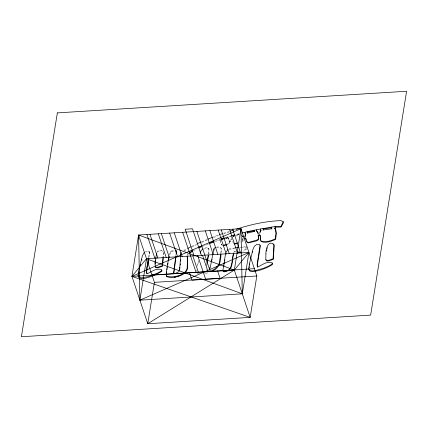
<?xml version="1.0" encoding="UTF-8"?>
<svg xmlns="http://www.w3.org/2000/svg" width="428" height="428" viewBox="0 0 428 428"><rect width="100%" height="100%" fill="white"/><g stroke="black" fill="none" stroke-linecap="round" stroke-linejoin="round"><path stroke-width="0.32" stroke-dasharray="2.14 1.6" d="M220.49 240.697L220.891 242.949L220.372 239.98M227.177 244.121L229.365 243.018L229.157 241.403L232.233 240.648M229.157 241.403L229.563 243.607L227.375 244.709M163.309 252.531L163.052 256.923M163.539 252.499L163.293 256.875M241.911 235.181L242.435 237.235L241.815 234.945M220.821 252.707C221.865 248.77 221.281 245.528 216.44 247.245M221.019 253.296L221.297 248.711L221.019 247.753M175.828 255.709L176.015 253.825M206.681 265.601L206.879 263.723M206.943 265.563L207.141 263.685M149.024 256.971L149.581 253.494L149.201 251.578L148.275 251.129L146.387 251.247L144.76 251.948M149.474 253.408L149.217 251.958M149.409 252.547L149.393 252.167L148.473 251.718L145.932 252.113M148.655 257.442L149.276 252.82M196.447 271.352L196.645 270.132M198.308 262.332L197.415 266.355M208.415 253.927C209.747 247.577 209.239 246.33 203.466 248.55M208.709 253.927L208.992 252.162L208.682 247.775M206.435 269.886L206.499 269.49M224.4 239.177L226.385 238.738L225.882 237.422L231.345 235.753M226.038 238.278L225.882 237.422L224.657 237.765M226.385 238.738L225.845 237.69M228.295 237.765L228.68 238.685L228.295 237.765L227.594 237.701L227.755 236.732M228.466 238.508L227.873 238.391L227.594 237.701M229.552 242.467L229.355 241.991L232.431 241.242M231.751 238.685L231.639 237.567M232.051 239.696L231.853 239.108L228.905 239.824L229.103 240.413L231.917 239.798L231.853 239.006M235.946 236.042L239.156 235.106L238.514 233.891L240.231 233.479M238.669 234.747L238.514 233.891L235.689 234.523M241.831 242.061L243.002 241.199L243.152 240.29L242.58 238.535L243.045 238.171M242.933 240.119L242.778 239.124L243.238 238.76M169.52 254.302L170.697 251.386L173.736 250.203M169.718 254.89L170.879 252.001L173.934 250.797M198.501 260.283L197.217 265.767M187.18 255.184L188.069 253.943M233.843 252.285L234.63 251.011L235.78 251.086M156.974 252.279C157.675 249.786 161.784 249.385 163.266 251.273M157.509 252.22C158.521 250.385 161.57 250.348 163.159 251.439M227.792 238.289L227.701 237.182M170.424 251.776L171.189 250.979M234.426 252.087L234.828 251.6L235.978 251.68M187.635 255.254L188.267 254.532M230.943 236.507L227.953 237.326L227.894 237.77M246.261 248.475L243.002 250.69M246.453 249.064L243.2 251.279M193.386 250.787L197.174 248.77M239.156 235.106L238.963 234.517L235.753 235.454M239.835 242.178L240.295 241.927M183.698 250.396L187.132 248.695M192.29 246.137L196.094 244.249M183.896 250.99L187.33 249.283M191.915 247.01L196.794 244.591M229.06 249.476L234.935 248.508M242.211 241.092L242.804 240.611L242.735 239.53M201.631 241.745L207.296 239.38M201.829 242.334L208.045 239.755M220.425 240.124L219.906 239.199L216.343 240.472M203.658 249.139L205.504 248.529L208.88 248.363M202.631 246.309L208.655 243.96M212.299 237.39L218.392 234.961M213.706 237.497L218.59 235.55M242.986 236.604L242.312 236.754L241.916 235.298M226.08 238.016L227.953 237.326M214.696 241.702L220.174 240.033M205.622 273.524L209.158 272.342M223.919 233.174L229.435 231.398M223.512 233.961L229.633 231.987M235.887 235.111L238.712 234.48M216.632 247.833L220.099 247.577L221.217 248.342M229.023 248.807L234.737 247.919M239.643 247.25L245.961 246.726M241.103 247.732L246.159 247.32M225.743 238.177L226.187 238.15M220.441 239.519L219.906 239.199M204.22 273.005L205.424 272.936M198.201 273.198L199.411 273.305M197.078 273.476L197.795 273.738M222.485 245.811L221.42 244.511L220.693 242.36M238.471 234.159L238.963 234.517M242.446 236.973L241.954 235.561M222.03 245.089L221.223 243.923L221.42 244.511M232.902 242.013L233.297 242.676M242.623 238.92L243.152 240.29M231.436 237.39L231.634 237.979M232.575 241.462L232.773 242.05M227.594 237.091L227.792 237.684M229.114 241.665L229.312 242.259M226.23 237.882L226.428 238.476M149.26 251.691L149.581 252.745M149.383 252.905L149.581 253.494M228.482 238.096L229.103 240.413"/><path stroke-width="0.64" d="M233.528 236.513L233.528 236.122M176.208 251.948L176.159 250.396L175.282 250.113M163.009 257.554L162.378 265.681C160.104 266.029 157.841 268.083 155.508 267.008C154.085 262.867 156.022 257.699 156.578 253.478M258.212 236.117L258.351 235.48L260.015 235.266M163.25 257.512L162.576 266.269C160.302 266.617 158.039 268.672 155.706 267.602L155.316 266.43M166.476 274.765L166.717 271.855M176.026 256.297L173.843 273.743M176.277 253.788L176.352 250.985M179.83 268.361L179.953 267.249M180.204 265.023L180.332 263.899M180.648 261.128L180.798 259.807M138.576 235.02L154.406 282.341L147.762 323.729L234.335 270.068L138.576 235.02L131.931 276.408L147.762 323.729L250.171 317.383L256.816 276.001L240.985 228.68L138.576 235.02L139.881 300.172L242.285 293.827L248.936 252.44L146.488 258.683L131.931 276.408L250.171 317.383L234.335 270.068L240.985 228.68L131.931 276.408L234.335 270.068L248.936 252.44L139.881 300.172L146.526 258.785L242.285 293.827L240.985 228.68M138.447 274.69C137.415 284.187 158.2 273.481 161.426 271.614L161.95 270.881L161.816 270.277M138.709 273.053L138.902 271.876M148.548 258.095C149.645 262.546 143.829 270.041 147.302 273.792C151.833 271.63 156.022 267.805 161.618 269.688L161.752 270.293L161.228 271.026L158.076 272.877L148.505 276.6L141.78 277.799L139.935 277.729L138.624 277.093L137.993 275.718L138.891 270.116L142.347 255.901L144.204 252.531M148.853 258.031L146.713 271.336L146.777 273.792M155.589 260.47L155.385 264.076L155.187 263.488M155.829 258.972L156.001 257.907M166.984 269.629L167.155 268.57M167.332 267.463L167.519 266.312M167.803 264.558L167.995 263.348M168.648 259.282L168.825 258.196M175.699 256.961L173.581 272.775L174.019 273.364A2.124 1.519 -18.5 0 0 175.705 273.208L178.888 271.737C180.637 265.36 179.894 258.459 181.114 252.183M180.83 253.825L180.803 255.125M206.943 263.097L208.227 255.104M207.243 263.043L208.516 255.104M214.021 250.155L214.219 248.893M221.918 239.519L221.581 238.61L224.042 237.931M220.762 253.756L219.275 263.033L218.612 265.018L215.311 268.5L213.497 269.784L210.025 271.347M220.96 254.35C220.741 261.77 219.323 268.533 211.812 271.32M225.626 253.365L222.795 270.983C233.479 272.77 231.339 259.753 233.624 252.948M223.181 270.426C222.287 273.439 227.461 270.785 228.878 270.55C233.18 266.895 231.874 258.715 233.822 253.536M223.855 266.221L224.058 264.948M224.267 263.659L224.475 262.364M224.679 261.069L224.887 259.775M233.41 236.047L233.404 235.753M247.111 231.751L245.078 232.302L245.035 233.089L245.731 233.56L245.233 233.752L245.191 236.058L243.505 236.572M245.233 233.158L245.233 233.677M245.431 234.341L245.388 236.647M247.646 233.18L247.625 232.768M254.093 230.906L254.221 231.773M249.139 267.832L249.31 266.74M249.588 265.023L249.775 263.846M252.59 252.29L252.739 251.359M236.256 229.199C250.658 224.523 265.622 221.164 280.795 220.634L283.256 221.597L280.87 226.508L275.086 226.535L260.422 228.991L260.358 229.772L261.101 230.328L260.294 230.863L259.898 232.939L257.902 233.308L257.956 232.773M260.62 229.579L260.871 230.772M260.08 236.005L260.165 235.475M260.299 236.882L260.427 239.439L261.096 241.478C265.349 243.559 271.587 241.232 275.685 239.338L276.231 233.485L275.691 229.424L275.359 229.178M260.411 238L260.625 240.028M260.069 245.303L257.207 263.894L257.169 265.981L257.988 266.938C262.519 264.772 266.714 260.946 272.304 262.829L272.438 263.439L271.914 264.172L268.763 266.023L263.407 268.345L255.061 270.673L252.466 270.94L249.77 270.555L248.679 268.864L249.578 263.257L252.392 251.701C252.969 248.336 254.74 243.687 258.967 244.276L259.887 244.725L260.267 246.64L257.405 264.483L257.362 266.569L257.709 267.243M263.616 229.98L263.038 228.37L263.461 229.124L262.953 230.007L271.764 228.75L271.368 227.915L271.609 227.091M266.687 251.054L266.89 249.797M266.002 259.577L266.393 260.743C268.725 261.818 270.988 259.764 273.262 259.416L274.225 245.645L273.599 244.447M271.609 228.231L271.978 229.13M274.931 226.615L275.177 227.182A2.413 1.723 -18.5 0 1 274.899 227.974L274.3 228.643L275.493 228.836L276.033 232.896L275.488 238.749C271.389 240.643 265.151 242.97 260.903 240.889M179.369 270.694L179.6 269.528M139.608 268.575L139.769 267.912M140.384 265.387L140.651 264.279M141.673 260.074L141.903 259.143M211.523 261.46L212.01 259.571M200.106 253.242L201.069 250.738L202.717 248.994M267.093 248.54L267.339 247.651M210.191 268.249L210.383 267.719M260.288 231.981L260.492 231.452M226.096 252.311L228.001 249.433M169.049 255.891L166.62 270.1L166.358 275.98C171.965 278.628 187.919 275.022 187.218 266.719L187.459 260.171L187.111 256.201M256.859 231.302L256.709 230.355M274.878 228.798L275.097 228.563A2.413 1.723 -18.5 0 0 275.375 227.776L275.284 227.124L281.068 227.097L283.325 222.983L283.454 222.186L283.052 221.827M189.657 252.499L192.659 250.498M189.855 253.092L192.857 251.086M209.281 268.5L210.426 266.467L214.027 248.304L215.744 247.363M243.73 238.129L245.544 237.813L246.924 242.146L248.304 242.901L256.019 241.082L258.234 240.012C259.93 238.337 256.046 234.073 259.817 234.672L260.497 237.47M235.106 235.603L233.239 236.047L233.207 235.165L234.448 234.844M187.705 248.411L191.145 246.705M198.608 247.416L201.839 245.966M198.806 248.005L202.037 246.555M197.105 243.751L201.144 241.959M166.417 275.948L166.556 276.568C172.163 279.216 188.117 275.611 187.416 267.307L187.651 260.759L187.277 256.409M207.848 239.166L212.299 237.39M209.067 243.147L213.882 241.328M209.265 243.735L214.075 241.916M221.228 238.733L221.581 238.61L221.806 239.322L224.202 238.589M221.42 239.322L224.235 238.524M219.634 234.56L222.111 233.763M230.055 231.195L233.774 229.996M231.345 235.753L233.207 235.165M225.989 244.495L223.106 245.271M226.781 244.896L223.304 245.865M174.282 277.328L178.358 276.14M240.959 252.295L237.251 252.541M242.029 233.046L245.078 232.302M247.523 232.677L247.229 232.238L254.114 230.772L253.916 230.184L254.339 231.436L247.534 233.062L247.031 231.65L260.422 228.991M237.444 243.018L234.678 243.543L233.795 243.27M237.642 243.607L234.276 243.971M235.346 247.823L238.375 247.352M263.236 228.959L271.807 227.68M244.222 238.54L245.742 238.401L246.127 240.14M239.739 252.001L237.053 251.953M151.956 275.011L254.366 268.672M154.406 282.341L256.816 276.001M231.757 236.486L232.046 236.588M271.978 263.166L272.679 263.76L272.112 264.761C266.992 267.992 261.192 270.122 255.254 271.261C253.221 271.443 249.353 272.385 248.877 269.453M273.016 244.056L273.396 244.265M246.731 241.558L248.106 242.312L249.139 242.248L256.971 240.017L258.378 238.915L258.351 236.614M257.565 231.997L257.902 233.308M257.763 232.586L257.308 231.281C255.35 231.601 257.426 230.473 256.516 229.766M232.65 229.194L240.6 252.959M229.606 229.387L237.556 253.146M221.276 229.9L229.226 253.665M218.226 230.087L226.177 253.852M209.897 230.606L217.847 254.366M205.312 230.89L213.262 254.649M217.601 270.945L220.094 278.398L191.979 280.142L189.486 272.69M196.891 231.409L210.271 271.4M202.519 255.318L207.949 271.545M201.385 255.388L192.488 228.793L185.174 229.248L194.071 255.837M197.731 255.612L205.654 279.291M192.862 255.912L198.292 272.144M182.665 232.292L196.045 272.283M174.25 232.811L182.2 256.575M169.665 233.1L177.615 256.859M161.335 233.613L169.285 257.372M158.285 233.8L166.235 257.565M149.955 234.319L157.905 258.079M146.906 234.507L154.856 258.266M246.71 246.854L246.854 247.341M265.938 253.911L265.767 259.379L266.195 260.154C268.533 261.23 270.79 259.175 273.064 258.828L273.952 244.42C267.88 239.45 265.745 249.775 265.938 253.911M57.352 112.885L21.4 336.745L370.648 315.115L406.6 91.255L57.352 112.885"/></g></svg>
